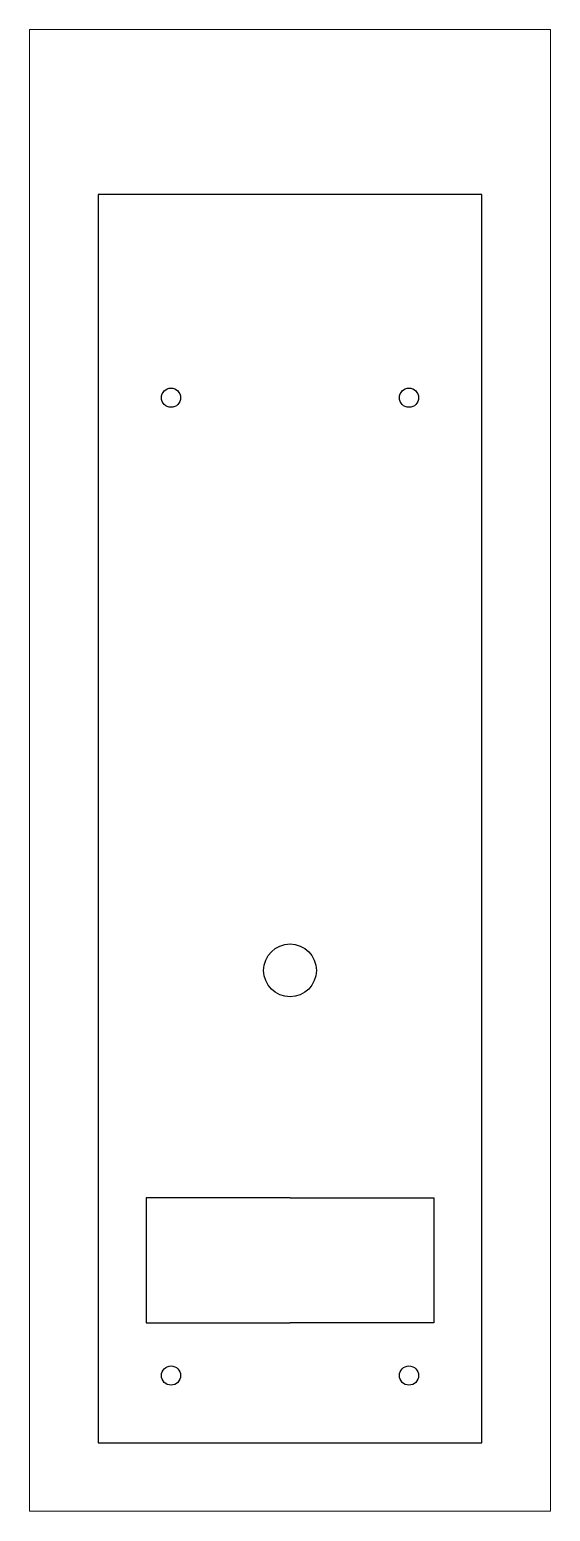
# Paper-space layout 'Layout1' of a CAD drawing. Header units: millimetres. Extents: x 0 to 54, y 0 to 154.
# The model-space entities are those that its viewports show. They can reach past a viewport. Long polylines and large blocks are cut down to what shows.
import ezdxf

# ---------------------------------------------------------------- set-up
doc = ezdxf.new("R2010")
doc.units = ezdxf.units.MM

msp = doc.modelspace()

# ---------------------------------------------------------------- linework, layer by layer
at = {"color": 18, "linetype": 'Continuous', "lineweight": 25, "true_color": 0x000000}
msp.add_lwpolyline([(7.14, 7.14), (47.14, 7.14), (47.14, 137.14), (7.14, 137.14), (7.14, 7.14)], close=True, dxfattribs=at)
for points in [[(27.14, 32.64), (12.14, 32.64)], [(12.14, 32.64), (12.14, 19.64)], [(27.14, 32.64), (42.14, 32.64)], [(42.14, 32.64), (42.14, 19.64)], [(12.14, 19.64), (27.14, 19.64)], [(42.14, 19.64), (27.14, 19.64)]]:
    msp.add_lwpolyline(points, dxfattribs=at)
for points in [[(14.74, 114.98), (15.29, 114.98), (15.74, 115.43), (15.74, 115.98), (15.74, 116.53), (15.29, 116.98), (14.74, 116.98), (14.19, 116.98), (13.74, 116.53), (13.74, 115.98), (13.74, 115.43), (14.19, 114.98), (14.74, 114.98)], [(39.54, 114.98), (40.09, 114.98), (40.54, 115.43), (40.54, 115.98), (40.54, 116.53), (40.09, 116.98), (39.54, 116.98), (38.99, 116.98), (38.54, 116.53), (38.54, 115.98), (38.54, 115.43), (38.99, 114.98), (39.54, 114.98)], [(27.14, 53.59), (28.66, 53.59), (29.89, 54.82), (29.89, 56.34), (29.89, 57.86), (28.66, 59.09), (27.14, 59.09), (25.62, 59.09), (24.39, 57.86), (24.39, 56.34), (24.39, 54.82), (25.62, 53.59), (27.14, 53.59)], [(14.74, 13.14), (15.29, 13.14), (15.74, 13.59), (15.74, 14.14), (15.74, 14.69), (15.29, 15.14), (14.74, 15.14), (14.19, 15.14), (13.74, 14.69), (13.74, 14.14), (13.74, 13.59), (14.19, 13.14), (14.74, 13.14)], [(39.54, 13.14), (40.09, 13.14), (40.54, 13.59), (40.54, 14.14), (40.54, 14.69), (40.09, 15.14), (39.54, 15.14), (38.99, 15.14), (38.54, 14.69), (38.54, 14.14), (38.54, 13.59), (38.99, 13.14), (39.54, 13.14)]]:
    msp.add_open_spline(points, degree=3, knots=[0, 0, 0, 0, 1, 1, 1, 2, 2, 2, 3, 3, 3, 4, 4, 4, 4], dxfattribs=at)

psp = doc.layouts.get("Layout1")

# ---------------------------------------------------------------- viewports
at = {"layer": '0'}
psp.add_viewport(center=(27.14, 77.16), size=(54.28, 154.313), view_center_point=(27.14, 77.16), view_height=154.313, dxfattribs=at)

doc.saveas('drawing.dxf')
